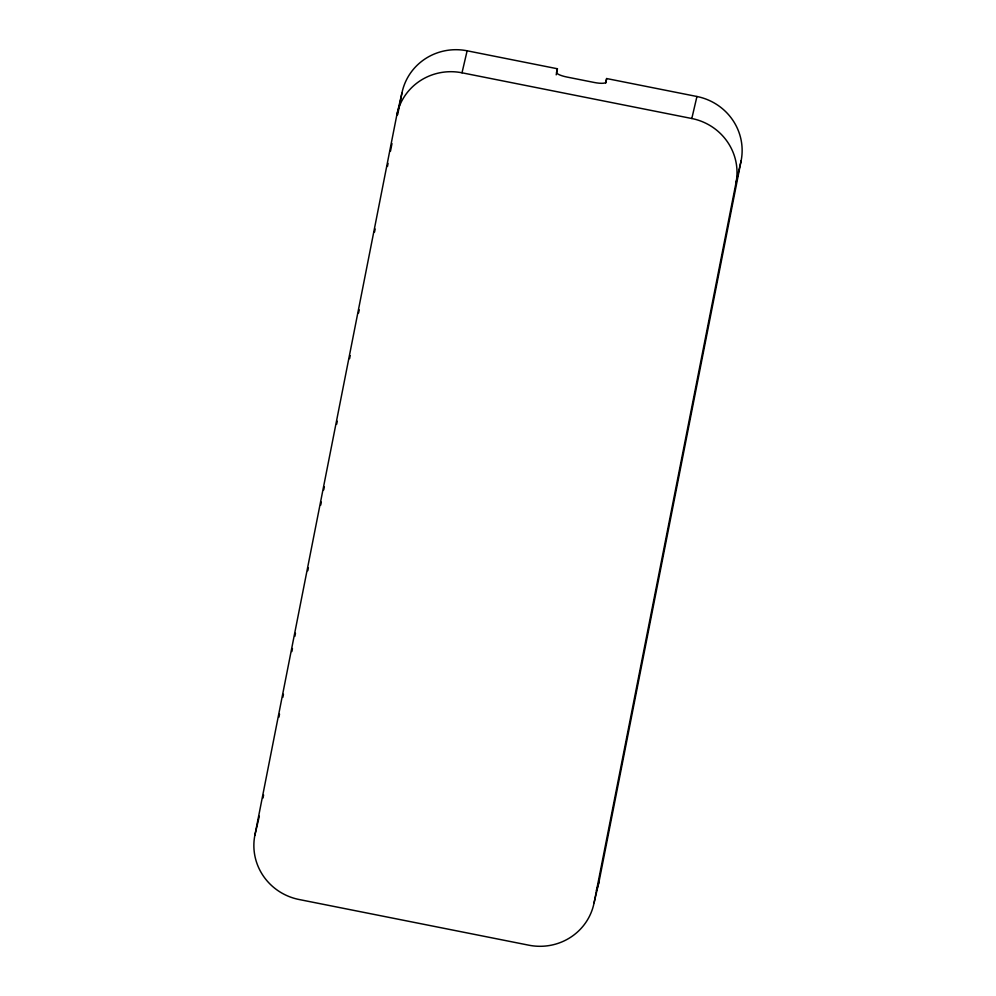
<?xml version="1.0" encoding="UTF-8"?>
<svg xmlns="http://www.w3.org/2000/svg" width="996" height="996" viewBox="0 0 996 996"><rect width="100%" height="100%" fill="white"/><g stroke="black" fill="none" stroke-linecap="round" stroke-linejoin="round"><path stroke-width="1.49" d="M557.411 68.761L556.552 72.422A11.155 2.502 11.2 0 0 566.923 77.041L594.288 82.481A11.155 2.502 11.2 0 0 605.805 82.22L606.651 78.547L696.939 96.5A55.788 54.357 13.1 0 1 741.136 160.717L599.219 880.75L594.102 902.75A55.788 54.357 13.1 0 1 528.876 945.204L299.061 899.5A55.788 54.357 13.1 0 1 254.864 835.283L396.781 115.25L401.898 93.251A55.788 54.357 13.1 0 1 467.124 50.796L557.411 68.761L556.204 74.849M262.994 798.02L263.591 794.97M278.93 717.17L279.527 714.12M282.827 697.337L283.437 694.287M291.853 651.571L292.451 648.521M294.853 636.32L295.463 633.269M307.789 570.72L308.387 567.67M320.712 505.134L321.322 502.084M323.725 489.87L324.323 486.82M336.648 424.284L337.258 421.233M349.584 358.685L350.181 355.634M358.597 312.918L359.207 309.868M374.533 232.068L375.143 229.018M387.469 166.469L388.067 163.419M390.469 151.218L391.976 143.598M397.69 114.615L401.898 93.251M605.755 83.116L606.651 78.547M594.102 902.75L736.019 182.729L741.136 160.717M254.864 835.283L259.296 816.21M396.781 115.25A55.788 54.357 13.1 0 1 462.007 72.795L467.124 50.796M736.019 182.729A55.788 54.357 13.1 0 0 691.809 118.512L696.939 96.5M462.007 72.795L691.809 118.512M599.219 880.75A55.788 54.357 13.1 0 1 596.392 890.287"/></g></svg>
